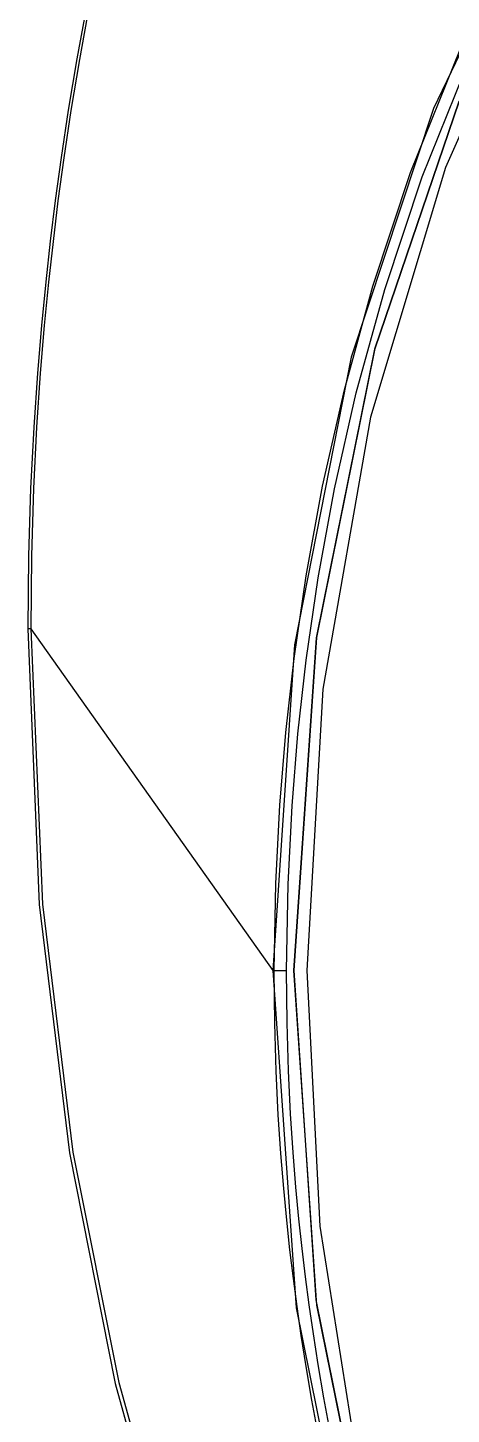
# Model space of a CAD drawing. Extents: x 0 to 245, y 0 to 330.
# Drawn here: x 140.62 to 151.64, y 274.56 to 310.67 of the extents above; entities that cross this region are included whole.
import ezdxf

# ---------------------------------------------------------------- set-up
doc = ezdxf.new("R2010")
doc.units = 0
doc.layers.add('-15N-THT. THIẾT BỊ ĐÓNG MỞ', color=40, linetype='CONTINUOUS')

# ---------------------------------------------------------------- blocks, each defined once
blk = doc.blocks.new('06 - N - SC VSD ATV212HD15~18N4')
at = {"layer": '-15N-THT. THIẾT BỊ ĐÓNG MỞ'}
for p, q in [((31.34, 149.379), (28.676, 143.818)), ((31.486, 147.914), (28.988, 142.285)), ((19.661, 146.559), (19.395, 145.109)), ((19.728, 146.546), (19.462, 145.098)), ((28.079, 142.148), (29.391, 145.397)), ((28.381, 142.035), (29.685, 145.264)), ((19.395, 145.109), (19.172, 143.775)), ((19.462, 145.098), (19.241, 143.764)), ((19.172, 143.775), (18.987, 142.543)), ((19.241, 143.764), (19.057, 142.533)), ((28.676, 143.818), (26.533, 137.341)), ((29.331, 144.004), (27.143, 137.552)), ((27.162, 137.564), (29.353, 144.017)), ((18.987, 142.543), (18.833, 141.418)), ((19.057, 142.533), (18.904, 141.409)), ((28.988, 142.285), (27.033, 135.781)), ((27.098, 139.193), (28.079, 142.148)), ((27.405, 139.099), (28.381, 142.035)), ((18.833, 141.418), (18.703, 140.365)), ((18.904, 141.409), (18.775, 140.356)), ((18.703, 140.365), (18.585, 139.3)), ((18.775, 140.356), (18.657, 139.292)), ((18.585, 139.3), (18.474, 138.169)), ((18.657, 139.292), (18.548, 138.162)), ((26.356, 136.492), (27.098, 139.193)), ((26.667, 136.412), (27.405, 139.099)), ((18.474, 138.169), (18.369, 136.926)), ((18.548, 138.162), (18.444, 136.92)), ((26.533, 137.341), (25.057, 129.844)), ((27.143, 137.552), (25.623, 130.031)), ((25.64, 130.04), (27.162, 137.564)), ((18.369, 136.926), (18.273, 135.52)), ((18.444, 136.92), (18.349, 135.516)), ((25.789, 133.978), (26.356, 136.492)), ((26.103, 133.912), (26.667, 136.412)), ((18.273, 135.52), (18.192, 133.919)), ((18.349, 135.516), (18.27, 133.916)), ((27.033, 135.781), (25.793, 128.695)), ((18.192, 133.919), (18.138, 132.166)), ((18.27, 133.916), (18.216, 132.165)), ((25.362, 131.642), (25.789, 133.978)), ((25.678, 131.589), (26.103, 133.912)), ((18.138, 132.166), (18.118, 130.263)), ((18.216, 132.165), (18.198, 130.263)), ((25.048, 129.49), (25.362, 131.642)), ((25.366, 129.448), (25.678, 131.589)), ((18.198, 130.263), (18.118, 130.263)), ((18.118, 130.263), (18.414, 123.087)), ((18.198, 130.263), (24.498, 121.361)), ((18.198, 130.263), (18.499, 123.093)), ((25.623, 130.031), (25.034, 121.362)), ((25.049, 121.362), (25.64, 130.04)), ((25.057, 129.844), (24.498, 121.361)), ((24.831, 127.561), (25.048, 129.49)), ((25.149, 127.529), (25.366, 129.448)), ((25.793, 128.695), (25.377, 121.362)), ((24.676, 125.672), (24.831, 127.561)), ((24.995, 125.65), (25.149, 127.529)), ((24.572, 123.629), (24.676, 125.672)), ((24.892, 123.617), (24.995, 125.65)), ((24.532, 121.361), (24.572, 123.629)), ((24.852, 121.361), (24.892, 123.617)), ((18.414, 123.087), (19.2, 116.618)), ((18.499, 123.093), (19.289, 116.631)), ((24.498, 121.361), (24.852, 121.361)), ((24.498, 121.361), (25.098, 112.58)), ((24.546, 119.994), (24.532, 121.361)), ((24.866, 120.001), (24.852, 121.361)), ((25.034, 121.362), (25.049, 121.362)), ((25.034, 121.362), (25.629, 112.65)), ((25.626, 112.786), (25.049, 121.362)), ((25.377, 121.362), (25.719, 114.704)), ((24.583, 118.741), (24.546, 119.994)), ((24.903, 118.754), (24.866, 120.001)), ((24.638, 117.609), (24.583, 118.741)), ((24.958, 117.628), (24.903, 118.754)), ((24.705, 116.596), (24.638, 117.609)), ((25.024, 116.62), (24.958, 117.628)), ((19.2, 116.618), (20.395, 110.611)), ((19.289, 116.631), (20.486, 110.632)), ((24.778, 115.688), (24.705, 116.596)), ((25.097, 115.717), (25.024, 116.62)), ((24.857, 114.861), (24.778, 115.688)), ((25.175, 114.894), (25.097, 115.717)), ((24.94, 114.088), (24.857, 114.861)), ((25.258, 114.125), (25.175, 114.894)), ((25.719, 114.704), (26.726, 108.324)), ((25.029, 113.346), (24.94, 114.088)), ((25.346, 113.387), (25.258, 114.125)), ((25.126, 112.61), (25.029, 113.346)), ((25.443, 112.655), (25.346, 113.387)), ((27.135, 105.261), (25.626, 112.786)), ((25.098, 112.58), (26.666, 104.885)), ((25.235, 111.853), (25.126, 112.61)), ((25.552, 111.902), (25.443, 112.655)), ((25.629, 112.65), (27.171, 105.068)), ((25.361, 111.05), (25.235, 111.853)), ((25.677, 111.103), (25.552, 111.902)), ((25.51, 110.172), (25.361, 111.05)), ((25.826, 110.23), (25.677, 111.103)), ((20.395, 110.611), (21.849, 105.377)), ((20.486, 110.632), (21.941, 105.406)), ((25.692, 109.198), (25.51, 110.172)), ((26.006, 109.261), (25.826, 110.23))]:
    blk.add_line(p, q, dxfattribs=at)

msp = doc.modelspace()

# ---------------------------------------------------------------- block references
msp.add_blockref('06 - N - SC VSD ATV212HD15~18N4', (122.5, 164.75))

doc.saveas('drawing.dxf')
